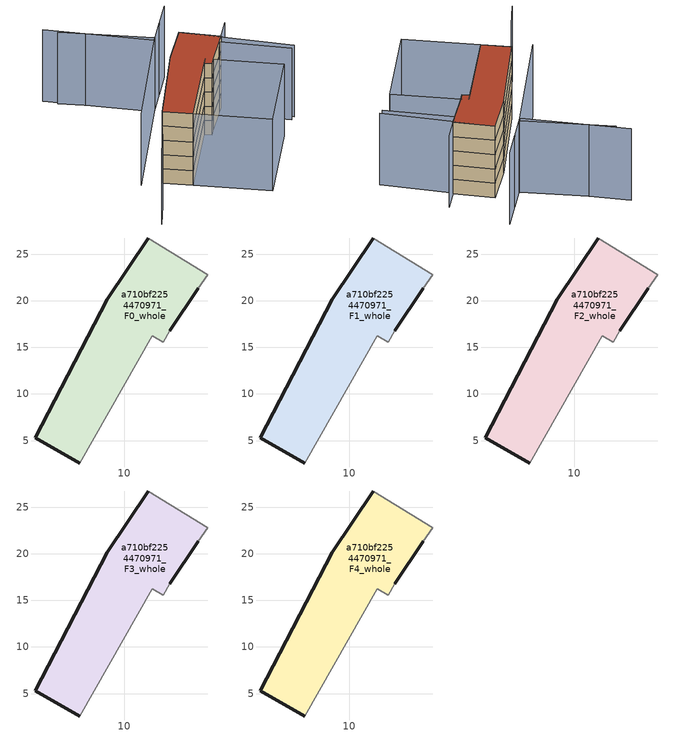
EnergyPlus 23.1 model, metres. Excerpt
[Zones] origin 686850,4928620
a710bf2254470971_F0_whole
 floor ground (EU_floor_Construction): 18.95,22.78 17.95,21.32 14.87,16.78 14.16,15.55 12.99,16.23 5.21,2.59 0.46,5.29 8.19,20.19 12.59,26.74 z0
 wall outside (EU_wall_Construction): 12.59,26.74 8.19,20.19 0.46,5.29 5.21,2.59 / 14.87,16.78 17.95,21.32 z0:3
 wall adiabatic (EU_wall_Construction): 5.21,2.59 12.99,16.23 14.16,15.55 14.87,16.78 / 17.95,21.32 18.95,22.78 12.59,26.74 z0:3
a710bf2254470971_F1_whole
 floor to a710bf2254470971_F0_whole (EU_floor_Construction): 18.95,22.78 17.95,21.32 14.87,16.78 14.16,15.55 12.99,16.23 5.21,2.59 0.46,5.29 8.19,20.19 12.59,26.74 z3
 wall outside (EU_wall_Construction): 12.59,26.74 8.19,20.19 0.46,5.29 5.21,2.59 / 14.87,16.78 17.95,21.32 z3:6
 wall adiabatic (EU_wall_Construction): 5.21,2.59 12.99,16.23 14.16,15.55 14.87,16.78 / 17.95,21.32 18.95,22.78 12.59,26.74 z3:6
a710bf2254470971_F2_whole
 floor to a710bf2254470971_F1_whole (EU_floor_Construction): 18.95,22.78 17.95,21.32 14.87,16.78 14.16,15.55 12.99,16.23 5.21,2.59 0.46,5.29 8.19,20.19 12.59,26.74 z6
 wall outside (EU_wall_Construction): 12.59,26.74 8.19,20.19 0.46,5.29 5.21,2.59 / 14.87,16.78 17.95,21.32 z6:9
 wall adiabatic (EU_wall_Construction): 5.21,2.59 12.99,16.23 14.16,15.55 14.87,16.78 / 17.95,21.32 18.95,22.78 12.59,26.74 z6:9
a710bf2254470971_F3_whole
 floor to a710bf2254470971_F2_whole (EU_floor_Construction): 18.95,22.78 17.95,21.32 14.87,16.78 14.16,15.55 12.99,16.23 5.21,2.59 0.46,5.29 8.19,20.19 12.59,26.74 z9
 wall outside (EU_wall_Construction): 12.59,26.74 8.19,20.19 0.46,5.29 5.21,2.59 / 14.87,16.78 17.95,21.32 z9:12
 wall adiabatic (EU_wall_Construction): 5.21,2.59 12.99,16.23 14.16,15.55 14.87,16.78 / 17.95,21.32 18.95,22.78 12.59,26.74 z9:12
a710bf2254470971_F4_whole
 floor to a710bf2254470971_F3_whole (EU_floor_Construction): 18.95,22.78 17.95,21.32 14.87,16.78 14.16,15.55 12.99,16.23 5.21,2.59 0.46,5.29 8.19,20.19 12.59,26.74 z12
 wall outside (EU_wall_Construction): 12.59,26.74 8.19,20.19 0.46,5.29 5.21,2.59 / 14.87,16.78 17.95,21.32 z12:15
 wall adiabatic (EU_wall_Construction): 5.21,2.59 12.99,16.23 14.16,15.55 14.87,16.78 / 17.95,21.32 18.95,22.78 12.59,26.74 z12:15
 roof outside (EU_roof_Construction): 5.21,2.59 12.99,16.23 14.16,15.55 14.87,16.78 17.95,21.32 18.95,22.78 12.59,26.74 8.19,20.19 0.46,5.29 z15
shading: 28.78,14.64 17.95,21.32 / 17.95,21.32 21.08,26.4 / -6.81,34.94 8.1,26.86 / 8.1,26.86 -3.16,6.1 / 10.58,30.77 7.72,26.2 / 7.72,26.2 -8.87,36.59 / 29.5,15.38 12.59,26.74 / 13.43,35.22 10.56,30.7 / -4.53,-6.31 -2.17,-1.21 / 17.24,-4.24 5.21,2.59 / 5.21,2.59 13.65,17.47 / 13.65,17.47 25.68,10.64 / 25.68,10.64 17.24,-4.24 z0:15
[Building]
EU S2 Campaign: North Axis=0; Terrain=City; Solar Distribution=FullExterior
[Site:Location]
Bologna: Latitude=44.5; Longitude=11.25; Time Zone=1; Elevation=37
[SizingPeriod:WeatherFileDays]
AnnualSizingPeriod: Begin Month=1; Begin Day of Month=1; End Month=12; End Day of Month=31; Day of Week for Start Day=Monday; Use Weather File Daylight Saving Period=No; Use Weather File Rain and Snow Indicators=No
[MATERIAL]
EU_InternalMass_Material: Roughness=MediumRough; Thickness=0.1; Conductivity=1; Density=1800; Specific Heat=900; Thermal Absorptance=0.9; Solar Absorptance=0.7; Visible Absorptance=0.7
[MATERIAL:NOMASS] Roughness=MediumRough; Thermal Absorptance=0.9; Solar Absorptance=0.7; Visible Absorptance=0.7
Name | Thermal Resistance
EU_wall_NoMass | 0.779417
EU_roof_NoMass | 0.435466
EU_floor_NoMass | 0.588222
[CONSTRUCTION]
EU_wall_Construction: EU_wall_NoMass
EU_roof_Construction: EU_roof_NoMass
EU_floor_Construction: EU_floor_NoMass
EU_InternalMass_Construction: EU_InternalMass_Material
[ZONE] Type=1; Multiplier=1; Ceiling Height=autocalculate; Floor Area=autocalculate; Part of Total Floor Area=Yes
Name | Volume
a710bf2254470971_F0_whole | 469.431
a710bf2254470971_F1_whole; a710bf2254470971_F2_whole; a710bf2254470971_F3_whole; a710bf2254470971_F4_whole | 469.43
[INTERNALMASS] Construction=EU_InternalMass_Construction; Surface Area=156.477
Name | Zone or ZoneList
a710bf2254470971_F0_whole_EU_InternalMass | a710bf2254470971_F0_whole
a710bf2254470971_F1_whole_EU_InternalMass | a710bf2254470971_F1_whole
a710bf2254470971_F2_whole_EU_InternalMass | a710bf2254470971_F2_whole
a710bf2254470971_F3_whole_EU_InternalMass | a710bf2254470971_F3_whole
a710bf2254470971_F4_whole_EU_InternalMass | a710bf2254470971_F4_whole
[OTHEREQUIPMENT] Fuel Type=Electricity; Design Level Calculation Method=Watts/Area; Power per Zone Floor Area=1; Fraction Latent=0; Fraction Radiant=0; Fraction Lost=0; Carbon Dioxide Generation Rate=0; EndUse Subcategory=EU_Step8_InternalGains
Name | Zone or ZoneList or Space or SpaceList | Schedule
EU_Step8_InternalGain_a710bf2254470971_F0_whole_f000 | a710bf2254470971_F0_whole | EU_Step8_GainSchedule_a710bf2254470971_F0_whole_f000
EU_Step8_InternalGain_a710bf2254470971_F1_whole_f000 | a710bf2254470971_F1_whole | EU_Step8_GainSchedule_a710bf2254470971_F1_whole_f000
EU_Step8_InternalGain_a710bf2254470971_F2_whole_f000 | a710bf2254470971_F2_whole | EU_Step8_GainSchedule_a710bf2254470971_F2_whole_f000
EU_Step8_InternalGain_a710bf2254470971_F3_whole_f000 | a710bf2254470971_F3_whole | EU_Step8_GainSchedule_a710bf2254470971_F3_whole_f000
EU_Step8_InternalGain_a710bf2254470971_F4_whole_f000 | a710bf2254470971_F4_whole | EU_Step8_GainSchedule_a710bf2254470971_F4_whole_f000
[ZONEVENTILATION:DESIGNFLOWRATE] Schedule=EU_AlwaysOn; Design Flow Rate Calculation Method=AirChanges/Hour; Air Changes per Hour=0.712058; Ventilation Type=Natural; Fan Pressure Rise=0; Fan Total Efficiency=1; Constant Term Coefficient=1; Temperature Term Coefficient=0; Velocity Term Coefficient=0; Velocity Squared Term Coefficient=0; Minimum Indoor Temperature=-100; Maximum Indoor Temperature=100; Delta Temperature=-100; Minimum Outdoor Temperature=-100; Maximum Outdoor Temperature=100; Maximum Wind Speed=40
Name | Zone or ZoneList or Space or SpaceList
EU_ConstantAir_a710bf2254470971_F0_whole | a710bf2254470971_F0_whole
EU_ConstantAir_a710bf2254470971_F1_whole | a710bf2254470971_F1_whole
EU_ConstantAir_a710bf2254470971_F2_whole | a710bf2254470971_F2_whole
EU_ConstantAir_a710bf2254470971_F3_whole | a710bf2254470971_F3_whole
EU_ConstantAir_a710bf2254470971_F4_whole | a710bf2254470971_F4_whole
[HVACTEMPLATE:THERMOSTAT] Constant Heating Setpoint=20; Constant Cooling Setpoint=50
EU_HeatOnly_a710bf2254470971_F0_whole; EU_HeatOnly_a710bf2254470971_F1_whole; EU_HeatOnly_a710bf2254470971_F2_whole; EU_HeatOnly_a710bf2254470971_F3_whole; EU_HeatOnly_a710bf2254470971_F4_whole
[HVACTEMPLATE:ZONE:IDEALLOADSAIRSYSTEM] System Availability Schedule=EU_AlwaysOn; Maximum Heating Supply Air Temperature=50; Minimum Cooling Supply Air Temperature=13; Maximum Heating Supply Air Humidity Ratio=0.0156; Minimum Cooling Supply Air Humidity Ratio=0.0077; Heating Limit=NoLimit; Cooling Limit=NoLimit; Heating Availability Schedule=EU_AlwaysOn; Cooling Availability Schedule=EU_CoolingOff; Dehumidification Control Type=ConstantSensibleHeatRatio; Cooling Sensible Heat Ratio=0.7; Dehumidification Setpoint=60; Humidification Control Type=None; Humidification Setpoint=30; Outdoor Air Method=None; Outdoor Air Flow Rate per Person=0.00944; Outdoor Air Flow Rate per Zone Floor Area=0; Outdoor Air Flow Rate per Zone=0; Demand Controlled Ventilation Type=None; Outdoor Air Economizer Type=NoEconomizer; Heat Recovery Type=None; Sensible Heat Recovery Effectiveness=0.7; Latent Heat Recovery Effectiveness=0.65
Name | Template Thermostat
a710bf2254470971_F0_whole | EU_HeatOnly_a710bf2254470971_F0_whole
a710bf2254470971_F1_whole | EU_HeatOnly_a710bf2254470971_F1_whole
a710bf2254470971_F2_whole | EU_HeatOnly_a710bf2254470971_F2_whole
a710bf2254470971_F3_whole | EU_HeatOnly_a710bf2254470971_F3_whole
a710bf2254470971_F4_whole | EU_HeatOnly_a710bf2254470971_F4_whole
[SIZING:ZONE] Zone Cooling Design Supply Air Temperature Input Method=SupplyAirTemperature; Zone Cooling Design Supply Air Temperature=13; Zone Heating Design Supply Air Temperature Input Method=SupplyAirTemperature; Zone Heating Design Supply Air Temperature=50; Zone Cooling Design Supply Air Humidity Ratio=0.008; Zone Heating Design Supply Air Humidity Ratio=0.008; Cooling Design Air Flow Method=DesignDay; Cooling Design Air Flow Rate=0; Cooling Minimum Air Flow per Zone Floor Area=0.000762; Cooling Minimum Air Flow=0; Cooling Minimum Air Flow Fraction=0.2; Heating Design Air Flow Method=DesignDay; Heating Design Air Flow Rate=0; Heating Maximum Air Flow per Zone Floor Area=0.002032; Heating Maximum Air Flow=0.141576; Heating Maximum Air Flow Fraction=0.3; Account for Dedicated Outdoor Air System=No; Dedicated Outdoor Air System Control Strategy=NeutralSupplyAir; Dedicated Outdoor Air Low Setpoint Temperature for Design=autosize; Dedicated Outdoor Air High Setpoint Temperature for Design=autosize; Zone Load Sizing Method=Sensible Load Only No Latent Load; Zone Latent Cooling Design Supply Air Humidity Ratio Input Method=HumidityRatioDifference; Zone Cooling Design Supply Air Humidity Ratio Difference=0.005; Zone Latent Heating Design Supply Air Humidity Ratio Input Method=HumidityRatioDifference; Zone Humidification Design Supply Air Humidity Ratio Difference=0.005
a710bf2254470971_F0_whole; a710bf2254470971_F1_whole; a710bf2254470971_F2_whole; a710bf2254470971_F3_whole; a710bf2254470971_F4_whole
[SCHEDULE:CONSTANT]
Name | Hourly Value
EU_AlwaysOn | 1
EU_CoolingOff | 0
[SCHEDULE:FILE] Column Number=1; Rows to Skip at Top=0; Number of Hours of Data=8760; Column Separator=Comma; Interpolate to Timestep=No; Minutes per Item=60; Adjust Schedule for Daylight Savings=Yes
Name | File
EU_Step8_GainSchedule_a710bf2254470971_F0_whole_f000 | ../../schedules/a710bf2254470971/a710bf2254470971_F0_whole_f000_gain.csv
EU_Step8_GainSchedule_a710bf2254470971_F1_whole_f000 | ../../schedules/a710bf2254470971/a710bf2254470971_F1_whole_f000_gain.csv
EU_Step8_GainSchedule_a710bf2254470971_F2_whole_f000 | ../../schedules/a710bf2254470971/a710bf2254470971_F2_whole_f000_gain.csv
EU_Step8_GainSchedule_a710bf2254470971_F3_whole_f000 | ../../schedules/a710bf2254470971/a710bf2254470971_F3_whole_f000_gain.csv
EU_Step8_GainSchedule_a710bf2254470971_F4_whole_f000 | ../../schedules/a710bf2254470971/a710bf2254470971_F4_whole_f000_gain.csv
